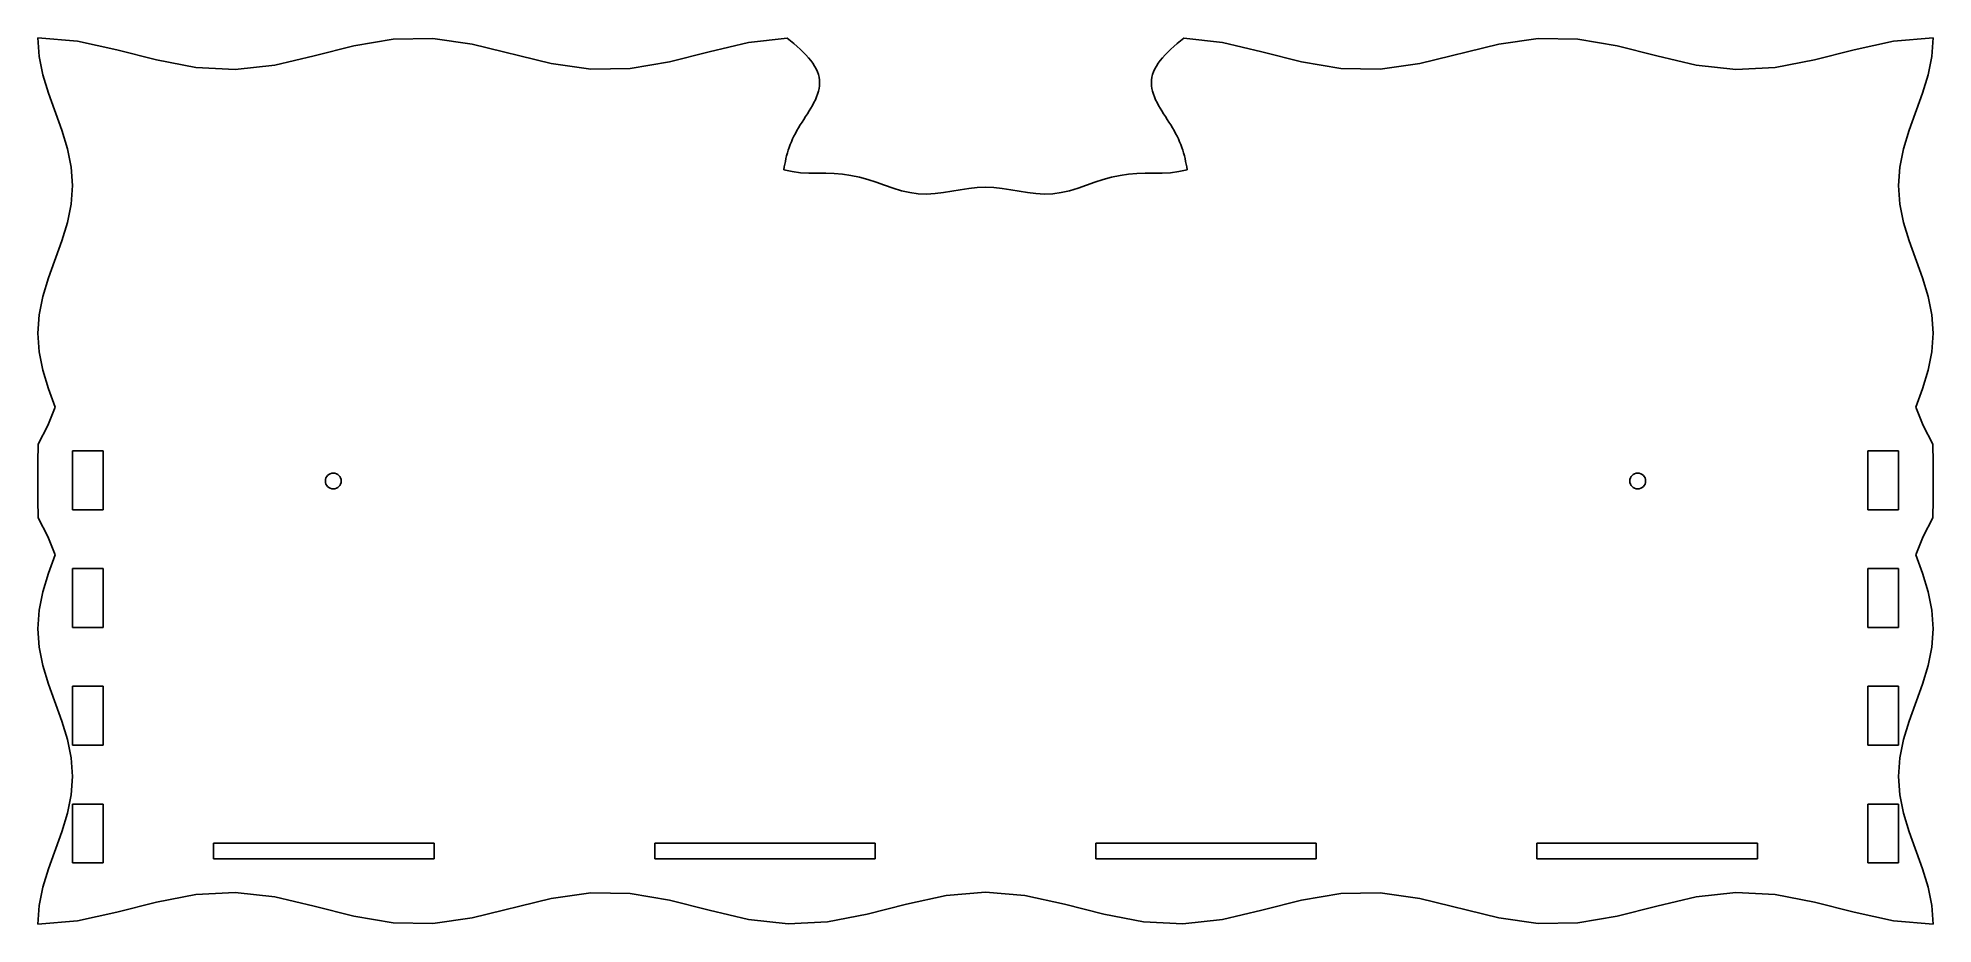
# Model space of a CAD drawing. Header units: millimetres. Extents: x 0 to 716, y 0 to 335.
import ezdxf

# ---------------------------------------------------------------- set-up
doc = ezdxf.new("R2010")
doc.units = ezdxf.units.MM
doc.layers.add('CutProfile', color=7, linetype='CONTINUOUS')

msp = doc.modelspace()

# ---------------------------------------------------------------- linework, layer by layer
at = {"layer": 'CutProfile'}
for p, q in [((14.91, 333.36), (0, 334.6)), ((0, 334.6), (0.5, 327.63)), ((29.82, 330.15), (14.91, 333.36)), ((44.73, 326.3), (29.82, 330.15)), ((119.27, 331.6), (104.36, 327.82)), ((134.18, 334.14), (119.27, 331.6)), ((149.08, 334.4), (134.18, 334.14)), ((163.99, 332.25), (149.08, 334.4)), ((163.99, 332.25), (193.81, 324.95)), ((253.44, 329.38), (238.53, 325.6)), ((268.35, 332.84), (253.44, 329.38)), ((282.93, 334.51), (268.35, 332.84)), ((282.93, 334.51), (284.18, 333.48)), ((284.18, 333.48), (285.43, 332.43)), ((285.43, 332.43), (286.65, 331.37)), ((286.65, 331.37), (287.83, 330.31)), ((287.83, 330.31), (288.94, 329.25)), ((288.94, 329.25), (289.98, 328.19)), ((425.62, 328.19), (426.66, 329.25)), ((426.66, 329.25), (427.77, 330.31)), ((427.77, 330.31), (428.95, 331.37)), ((428.95, 331.37), (430.17, 332.43)), ((430.17, 332.43), (431.42, 333.48)), ((431.42, 333.48), (432.67, 334.51)), ((447.25, 332.84), (432.67, 334.51)), ((462.16, 329.38), (447.25, 332.84)), ((477.07, 325.6), (462.16, 329.38)), ((521.79, 324.95), (551.61, 332.25)), ((566.52, 334.4), (551.61, 332.25)), ((581.42, 334.14), (566.52, 334.4)), ((596.33, 331.6), (581.42, 334.14)), ((611.24, 327.82), (596.33, 331.6)), ((685.78, 330.15), (670.88, 326.3)), ((700.69, 333.36), (685.78, 330.15)), ((715.6, 334.6), (700.69, 333.36)), ((715.1, 327.63), (715.6, 334.6)), ((0.5, 327.63), (1.92, 320.66)), ((59.63, 323.4), (44.73, 326.3)), ((74.54, 322.65), (59.63, 323.4)), ((89.45, 324.36), (74.54, 322.65)), ((104.36, 327.82), (89.45, 324.36)), ((208.72, 322.8), (193.81, 324.95)), ((223.62, 323.06), (208.72, 322.8)), ((238.53, 325.6), (223.62, 323.06)), ((289.98, 328.19), (290.94, 327.13)), ((290.94, 327.13), (291.82, 326.07)), ((291.82, 326.07), (292.61, 325.02)), ((292.61, 325.02), (293.29, 323.96)), ((293.29, 323.96), (293.87, 322.9)), ((293.87, 322.9), (294.35, 321.84)), ((421.25, 321.84), (421.73, 322.9)), ((421.73, 322.9), (422.31, 323.96)), ((422.31, 323.96), (422.99, 325.02)), ((422.99, 325.02), (423.78, 326.07)), ((423.78, 326.07), (424.66, 327.13)), ((424.66, 327.13), (425.62, 328.19)), ((491.98, 323.06), (477.07, 325.6)), ((506.88, 322.8), (491.98, 323.06)), ((521.79, 324.95), (506.88, 322.8)), ((626.15, 324.36), (611.24, 327.82)), ((641.06, 322.65), (626.15, 324.36)), ((655.97, 323.4), (641.06, 322.65)), ((670.88, 326.3), (655.97, 323.4)), ((713.68, 320.66), (715.1, 327.63)), ((1.92, 320.66), (4.04, 313.69)), ((294.35, 321.84), (294.72, 320.78)), ((294.72, 320.78), (294.98, 319.73)), ((294.97, 315.49), (294.74, 314.43)), ((295.12, 316.55), (294.97, 315.49)), ((294.98, 319.73), (295.13, 318.67)), ((295.18, 317.61), (295.12, 316.55)), ((295.13, 318.67), (295.18, 317.61)), ((420.42, 317.61), (420.47, 318.67)), ((420.48, 316.55), (420.42, 317.61)), ((420.47, 318.67), (420.62, 319.73)), ((420.63, 315.49), (420.48, 316.55)), ((420.62, 319.73), (420.88, 320.78)), ((420.86, 314.43), (420.63, 315.49)), ((420.88, 320.78), (421.25, 321.84)), ((711.56, 313.69), (713.68, 320.66)), ((9.06, 299.75), (4.04, 313.69)), ((291.85, 308.08), (291.21, 307.02)), ((292.46, 309.14), (291.85, 308.08)), ((293.03, 310.2), (292.46, 309.14)), ((293.55, 311.26), (293.03, 310.2)), ((294.02, 312.32), (293.55, 311.26)), ((294.41, 313.38), (294.02, 312.32)), ((294.74, 314.43), (294.41, 313.38)), ((421.19, 313.38), (420.86, 314.43)), ((421.58, 312.32), (421.19, 313.38)), ((422.05, 311.26), (421.58, 312.32)), ((422.57, 310.2), (422.05, 311.26)), ((423.14, 309.14), (422.57, 310.2)), ((423.75, 308.08), (423.14, 309.14)), ((424.39, 307.02), (423.75, 308.08)), ((711.56, 313.69), (706.54, 299.75)), ((287.23, 300.68), (286.62, 299.62)), ((287.87, 301.73), (287.23, 300.68)), ((288.53, 302.79), (287.87, 301.73)), ((289.2, 303.85), (288.53, 302.79)), ((289.87, 304.91), (289.2, 303.85)), ((290.55, 305.97), (289.87, 304.91)), ((291.21, 307.02), (290.55, 305.97)), ((425.05, 305.97), (424.39, 307.02)), ((425.73, 304.91), (425.05, 305.97)), ((426.4, 303.85), (425.73, 304.91)), ((427.07, 302.79), (426.4, 303.85)), ((427.73, 301.73), (427.07, 302.79)), ((428.37, 300.68), (427.73, 301.73)), ((428.98, 299.62), (428.37, 300.68)), ((9.06, 299.75), (11.18, 292.77)), ((284.08, 294.32), (283.69, 293.27)), ((284.51, 295.38), (284.08, 294.32)), ((284.98, 296.44), (284.51, 295.38)), ((285.49, 297.5), (284.98, 296.44)), ((286.04, 298.56), (285.49, 297.5)), ((286.62, 299.62), (286.04, 298.56)), ((429.56, 298.56), (428.98, 299.62)), ((430.11, 297.5), (429.56, 298.56)), ((430.62, 296.44), (430.11, 297.5)), ((431.09, 295.38), (430.62, 296.44)), ((431.52, 294.32), (431.09, 295.38)), ((431.91, 293.27), (431.52, 294.32)), ((704.42, 292.77), (706.54, 299.75)), ((11.18, 292.77), (12.6, 285.8)), ((282.01, 286.92), (281.8, 285.86)), ((282.23, 287.98), (282.01, 286.92)), ((282.46, 289.03), (282.23, 287.98)), ((282.72, 290.09), (282.46, 289.03)), ((283.01, 291.15), (282.72, 290.09)), ((283.33, 292.21), (283.01, 291.15)), ((283.69, 293.27), (283.33, 292.21)), ((432.27, 292.21), (431.91, 293.27)), ((432.59, 291.15), (432.27, 292.21)), ((432.88, 290.09), (432.59, 291.15)), ((433.14, 289.03), (432.88, 290.09)), ((433.37, 287.98), (433.14, 289.03)), ((433.59, 286.92), (433.37, 287.98)), ((433.8, 285.86), (433.59, 286.92)), ((703, 285.8), (704.42, 292.77)), ((12.6, 285.8), (13.1, 278.83)), ((281.8, 285.86), (281.6, 284.8)), ((281.6, 284.8), (284.77, 284.11)), ((284.77, 284.11), (287.95, 283.7)), ((287.95, 283.7), (291.12, 283.52)), ((291.12, 283.52), (294.3, 283.47)), ((294.3, 283.47), (297.48, 283.47)), ((297.48, 283.47), (300.65, 283.39)), ((300.65, 283.39), (303.82, 283.16)), ((303.82, 283.16), (307, 282.71)), ((307, 282.71), (310.18, 282.03)), ((310.18, 282.03), (313.35, 281.13)), ((313.35, 281.13), (316.52, 280.08)), ((316.52, 280.08), (319.7, 278.96)), ((395.9, 278.96), (399.07, 280.08)), ((399.07, 280.08), (402.25, 281.13)), ((402.25, 281.13), (405.43, 282.03)), ((405.43, 282.03), (408.6, 282.71)), ((408.6, 282.71), (411.77, 283.16)), ((411.77, 283.16), (414.95, 283.39)), ((414.95, 283.39), (418.12, 283.47)), ((418.12, 283.47), (421.3, 283.47)), ((421.3, 283.47), (424.48, 283.52)), ((424.48, 283.52), (427.65, 283.7)), ((427.65, 283.7), (430.82, 284.11)), ((430.82, 284.11), (434, 284.8)), ((434, 284.8), (433.8, 285.86)), ((702.5, 278.83), (703, 285.8)), ((13.1, 278.83), (12.6, 271.86)), ((319.7, 278.96), (322.88, 277.87)), ((322.88, 277.87), (326.05, 276.92)), ((326.05, 276.92), (329.23, 276.2)), ((329.23, 276.2), (332.4, 275.77)), ((332.4, 275.77), (335.57, 275.64)), ((335.57, 275.64), (338.75, 275.8)), ((338.75, 275.8), (341.93, 276.18)), ((341.93, 276.18), (345.1, 276.7)), ((345.1, 276.7), (348.27, 277.26)), ((348.27, 277.26), (351.45, 277.75)), ((351.45, 277.75), (354.62, 278.08)), ((354.62, 278.08), (357.8, 278.2)), ((357.8, 278.2), (360.98, 278.08)), ((360.98, 278.08), (364.15, 277.75)), ((364.15, 277.75), (367.32, 277.26)), ((367.32, 277.26), (370.5, 276.7)), ((370.5, 276.7), (373.68, 276.18)), ((373.68, 276.18), (376.85, 275.8)), ((376.85, 275.8), (380.02, 275.64)), ((380.02, 275.64), (383.2, 275.77)), ((383.2, 275.77), (386.38, 276.2)), ((386.38, 276.2), (389.55, 276.92)), ((389.55, 276.92), (392.73, 277.87)), ((392.73, 277.87), (395.9, 278.96)), ((703, 271.86), (702.5, 278.83)), ((11.18, 264.89), (9.06, 257.92)), ((12.6, 271.86), (11.18, 264.89)), ((704.42, 264.89), (703, 271.86)), ((706.54, 257.92), (704.42, 264.89)), ((4.04, 243.98), (9.06, 257.92)), ((706.54, 257.92), (711.56, 243.98)), ((4.04, 243.98), (1.92, 237.01)), ((713.68, 237.01), (711.56, 243.98)), ((1.92, 237.01), (0.5, 230.04)), ((715.1, 230.04), (713.68, 237.01)), ((0.5, 230.04), (0, 223.07)), ((715.6, 223.07), (715.1, 230.04)), ((0, 223.07), (0.5, 216.1)), ((715.1, 216.1), (715.6, 223.07)), ((0.5, 216.1), (1.92, 209.12)), ((713.68, 209.12), (715.1, 216.1)), ((1.92, 209.12), (4.04, 202.15)), ((711.56, 202.15), (713.68, 209.12)), ((4.04, 202.15), (6.55, 195.18)), ((709.05, 195.18), (711.56, 202.15)), ((6.55, 195.18), (3.79, 188.21)), ((711.81, 188.21), (709.05, 195.18)), ((3.79, 188.21), (0.11, 181.24)), ((715.49, 181.24), (711.81, 188.21)), ((0.11, 181.24), (0, 174.27)), ((715.6, 174.27), (715.49, 181.24)), ((0, 160.33), (0, 174.27)), ((13.1, 178.69), (13.1, 156.46)), ((24.7, 178.69), (13.1, 178.69)), ((24.7, 156.46), (24.7, 178.69)), ((690.9, 178.69), (690.9, 156.46)), ((702.5, 178.69), (690.9, 178.69)), ((702.5, 156.46), (702.5, 178.69)), ((715.6, 174.27), (715.6, 160.33)), ((0, 160.33), (0.11, 153.36)), ((715.49, 153.36), (715.6, 160.33)), ((0.11, 153.36), (3.79, 146.39)), ((13.1, 156.46), (24.7, 156.46)), ((690.9, 156.46), (702.5, 156.46)), ((711.81, 146.39), (715.49, 153.36)), ((3.79, 146.39), (6.55, 139.42)), ((709.05, 139.42), (711.81, 146.39)), ((6.55, 139.42), (4.04, 132.45)), ((711.56, 132.45), (709.05, 139.42)), ((4.04, 132.45), (1.92, 125.47)), ((13.1, 134.24), (13.1, 112.01)), ((24.7, 134.24), (13.1, 134.24)), ((24.7, 112.01), (24.7, 134.24)), ((690.9, 134.24), (690.9, 112.01)), ((702.5, 134.24), (690.9, 134.24)), ((702.5, 112.01), (702.5, 134.24)), ((713.68, 125.47), (711.56, 132.45)), ((1.92, 125.47), (0.5, 118.5)), ((715.1, 118.5), (713.68, 125.47)), ((0.5, 118.5), (0, 111.53)), ((715.6, 111.53), (715.1, 118.5)), ((0, 111.53), (0.5, 104.56)), ((13.1, 112.01), (24.7, 112.01)), ((690.9, 112.01), (702.5, 112.01)), ((715.1, 104.56), (715.6, 111.53)), ((0.5, 104.56), (1.92, 97.59)), ((713.68, 97.59), (715.1, 104.56)), ((1.92, 97.59), (4.04, 90.62)), ((711.56, 90.62), (713.68, 97.59)), ((9.06, 76.68), (4.04, 90.62)), ((13.1, 89.79), (13.1, 67.56)), ((24.7, 89.79), (13.1, 89.79)), ((24.7, 67.56), (24.7, 89.79)), ((690.9, 89.79), (690.9, 67.56)), ((702.5, 89.79), (690.9, 89.79)), ((702.5, 67.56), (702.5, 89.79)), ((711.56, 90.62), (706.54, 76.68)), ((9.06, 76.68), (11.18, 69.71)), ((704.42, 69.71), (706.54, 76.68)), ((11.18, 69.71), (12.6, 62.74)), ((13.1, 67.56), (24.7, 67.56)), ((690.9, 67.56), (702.5, 67.56)), ((703, 62.74), (704.42, 69.71)), ((12.6, 62.74), (13.1, 55.77)), ((702.5, 55.77), (703, 62.74)), ((13.1, 55.77), (12.6, 48.8)), ((703, 48.8), (702.5, 55.77)), ((12.6, 48.8), (11.18, 41.83)), ((13.1, 45.34), (13.1, 23.11)), ((24.7, 45.34), (13.1, 45.34)), ((24.7, 23.11), (24.7, 45.34)), ((690.9, 45.34), (690.9, 23.11)), ((702.5, 45.34), (690.9, 45.34)), ((702.5, 23.11), (702.5, 45.34)), ((704.42, 41.83), (703, 48.8)), ((11.18, 41.83), (9.06, 34.85)), ((706.54, 34.85), (704.42, 41.83)), ((4.04, 20.91), (9.06, 34.85)), ((66.34, 30.5), (66.34, 24.7)), ((149.61, 30.5), (66.34, 30.5)), ((149.61, 24.7), (149.61, 30.5)), ((232.89, 30.5), (232.89, 24.7)), ((316.16, 30.5), (232.89, 30.5)), ((316.16, 24.7), (316.16, 30.5)), ((399.44, 30.5), (399.44, 24.7)), ((482.71, 30.5), (399.44, 30.5)), ((482.71, 24.7), (482.71, 30.5)), ((565.99, 30.5), (565.99, 24.7)), ((649.26, 30.5), (565.99, 30.5)), ((649.26, 24.7), (649.26, 30.5)), ((706.54, 34.85), (711.56, 20.91)), ((13.1, 23.11), (24.7, 23.11)), ((66.34, 24.7), (149.61, 24.7)), ((232.89, 24.7), (316.16, 24.7)), ((399.44, 24.7), (482.71, 24.7)), ((565.99, 24.7), (649.26, 24.7)), ((690.9, 23.11), (702.5, 23.11)), ((4.04, 20.91), (1.92, 13.94)), ((713.68, 13.94), (711.56, 20.91)), ((1.92, 13.94), (0.5, 6.97)), ((29.82, 4.45), (44.73, 8.3)), ((44.73, 8.3), (59.63, 11.2)), ((59.63, 11.2), (74.54, 11.95)), ((74.54, 11.95), (89.45, 10.24)), ((89.45, 10.24), (104.36, 6.78)), ((193.81, 9.65), (163.99, 2.35)), ((193.81, 9.65), (208.72, 11.8)), ((208.72, 11.8), (223.62, 11.54)), ((223.62, 11.54), (238.53, 9)), ((238.53, 9), (253.44, 5.22)), ((313.07, 3.7), (327.98, 7.55)), ((327.98, 7.55), (342.89, 10.76)), ((342.89, 10.76), (357.8, 12)), ((357.8, 12), (372.71, 10.76)), ((372.71, 10.76), (387.62, 7.55)), ((387.62, 7.55), (402.52, 3.7)), ((462.16, 5.22), (477.07, 9)), ((477.07, 9), (491.98, 11.54)), ((491.98, 11.54), (506.88, 11.8)), ((506.88, 11.8), (521.79, 9.65)), ((551.61, 2.35), (521.79, 9.65)), ((611.24, 6.78), (626.15, 10.24)), ((626.15, 10.24), (641.06, 11.95)), ((641.06, 11.95), (655.97, 11.2)), ((655.97, 11.2), (670.88, 8.3)), ((670.88, 8.3), (685.78, 4.45)), ((715.1, 6.97), (713.68, 13.94)), ((0.5, 6.97), (0, 0)), ((0, 0), (14.91, 1.24)), ((14.91, 1.24), (29.82, 4.45)), ((104.36, 6.78), (119.27, 3)), ((119.27, 3), (134.18, 0.46)), ((134.18, 0.46), (149.08, 0.2)), ((149.08, 0.2), (163.99, 2.35)), ((253.44, 5.22), (268.35, 1.76)), ((268.35, 1.76), (283.26, 0.05)), ((283.26, 0.05), (298.17, 0.8)), ((298.17, 0.8), (313.07, 3.7)), ((402.52, 3.7), (417.43, 0.8)), ((417.43, 0.8), (432.34, 0.05)), ((432.34, 0.05), (447.25, 1.76)), ((447.25, 1.76), (462.16, 5.22)), ((551.61, 2.35), (566.52, 0.2)), ((566.52, 0.2), (581.42, 0.46)), ((581.42, 0.46), (596.33, 3)), ((596.33, 3), (611.24, 6.78)), ((685.78, 4.45), (700.69, 1.24)), ((700.69, 1.24), (715.6, 0)), ((715.6, 0), (715.1, 6.97))]:
    msp.add_line(p, q, dxfattribs=at)
for centre in [(111.53, 167.3), (604.07, 167.3)]:
    msp.add_circle(centre, 3, dxfattribs=at)

doc.saveas('drawing.dxf')
